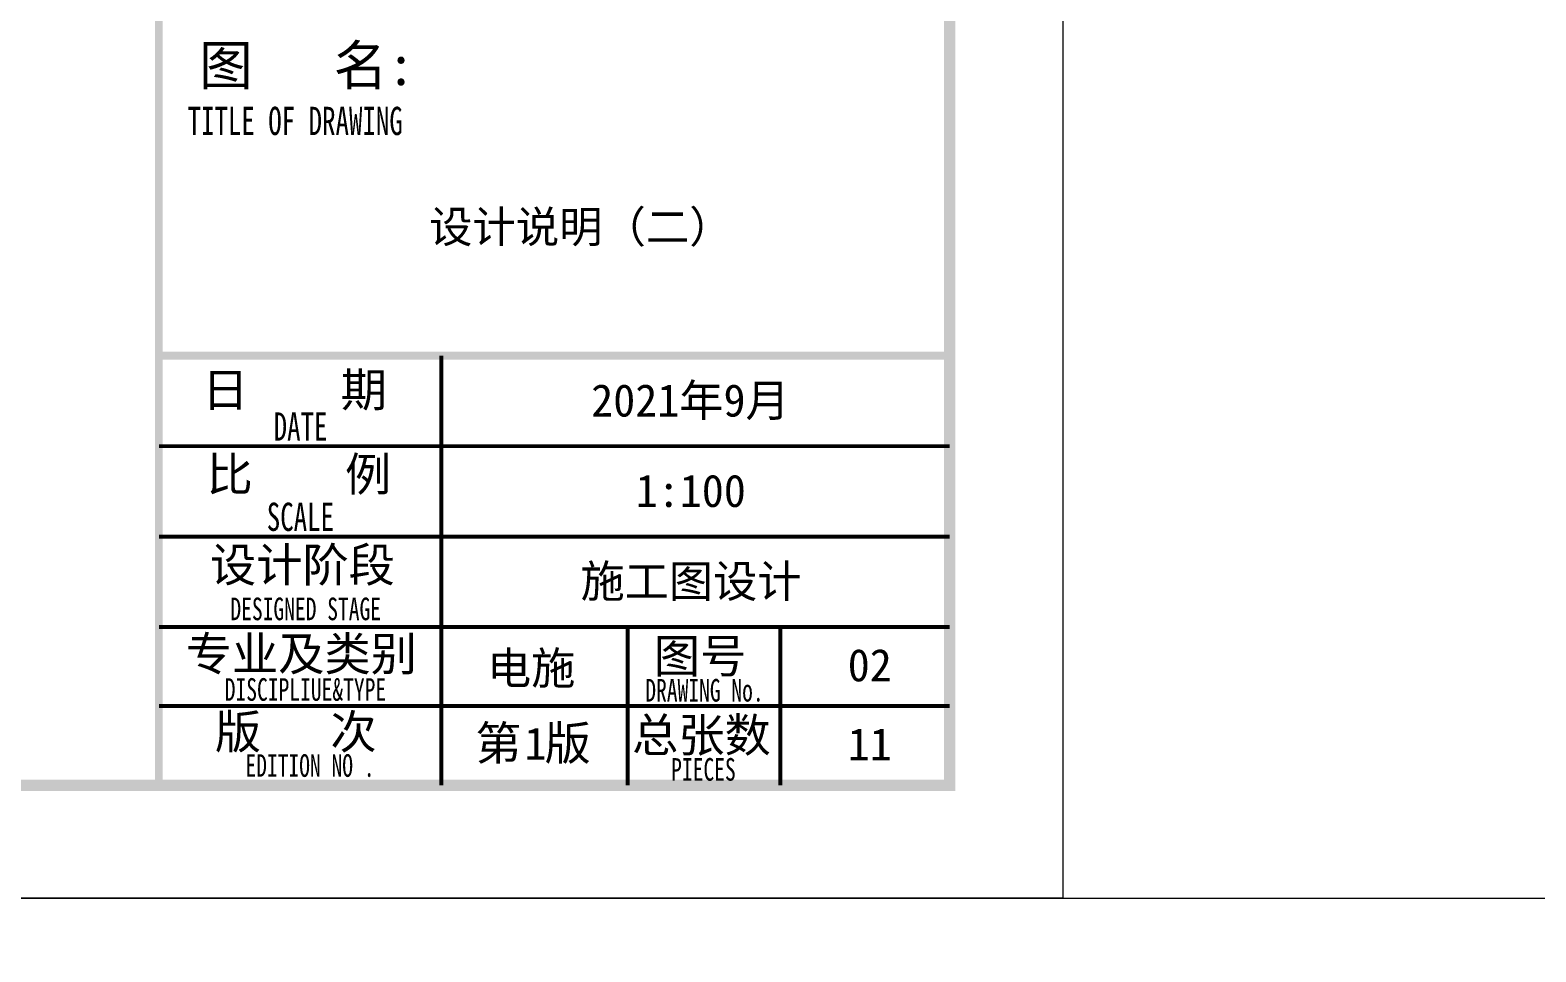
# Model space of a CAD drawing. Extents: x 3753737 to 4713801, y -857380 to 24339.
# Drawn here: x 4136271 to 4149598, y -630329 to -622172 of the extents above; entities that cross this region are included whole.
import ezdxf

# ---------------------------------------------------------------- set-up
doc = ezdxf.new("R2010")
doc.units = 0
doc.header["$LTSCALE"] = 1000
doc.header["$MEASUREMENT"] = 0
doc.layers.add('!!电气', color=1, linetype='CONTINUOUS')
doc.layers.add('图签文字', color=4, linetype='CONTINUOUS')
for name, color, linetype, lineweight in [('可改文字', 6, 'CONTINUOUS', 18), ('图框', 147, 'CONTINUOUS', 20), ('图签', 147, 'CONTINUOUS', 18)]:
    doc.layers.add(name, color=color, linetype=linetype, lineweight=lineweight)
doc.styles.add('宋体', font='', dxfattribs={"height": 4})
doc.styles.add('建筑图签-1', font='simhei.ttf', dxfattribs={"width": 0.7})
doc.styles.get('宋体').set_extended_font_data('SimSun')

# ---------------------------------------------------------------- blocks, each defined once
blk = doc.blocks.new('A$C72CB06F2')
at = {"layer": '图框'}
for points, const_width in [([(-7000, -40000), (-7000, 0)], 70), ([(-7000, -36200), (0, -36200)], 70), ([(-4500, -38600), (-4500, -36200)], 35), ([(-7000, -37000), (0, -37000)], 35), ([(-7000, -37800), (0, -37800)], 35), ([(-7000, -38600), (0, -38600)], 35), ([(-7000, -38600), (-500, -38600)], 35), ([(-4500, -40000), (-4500, -38600)], 35), ([(-2850, -40000), (-2850, -38600)], 35), ([(-2850, -40000), (-2850, -38600)], 35), ([(-2850, -40000), (-2850, -38600)], 35), ([(-1500, -40000), (-1500, -38600)], 35), ([(-7000, -39300), (-2850, -39300)], 35), ([(-2850, -39300), (0, -39300)], 35)]:
    blk.add_lwpolyline(points, dxfattribs=dict(at, const_width=const_width))
at = {"layer": '图签', "color": 154, "style": '宋体'}
for s, p in [('2021年9月', (-3174, -36738)), ('1:100', (-2780, -37538)), ('施工图设计', (-3268, -38338)), ('电施', (-4096, -39107)), ('11', (-903, -39781))]:
    blk.add_text(s, height=286.7, dxfattribs=at).set_placement(p)
at = {"layer": '图签文字', "color": 7, "style": '建筑图签-1'}
for s, height, p in [('图   名:', 350, (-6645, -33805)), ('日    期', 300, (-6616, -36651)), ('比    例', 300, (-6578, -37398)), ('设计阶段', 300, (-6548, -38200)), ('专业及类别', 300, (-6762, -38987)), ('图号', 300, (-2619, -39006)), ('版   次 ', 300, (-6504, -39677)), ('第 版', 300, (-4199, -39777)), ('总张数', 300, (-2812, -39706))]:
    blk.add_text(s, height=height, dxfattribs=at).set_placement(p)
at = {"layer": '图签文字', "style": '建筑图签-1', "width": 0.7}
for s, height, p in [('TITLE OF DRAWING', 250, (-6746, -34247)), ('DATE', 250, (-5984, -36951)), ('SCALE', 250, (-6045, -37750)), ('DESIGNED STAGE', 200, (-6367, -38540)), ('DISCIPLIUE&TYPE', 200, (-6417, -39253)), ('DRAWING No.', 200, (-2695, -39260)), ('EDITION NO .', 200, (-6234, -39926)), ('PIECES', 200, (-2466, -39960))]:
    blk.add_text(s, height=height, dxfattribs=at).set_placement(p)

msp = doc.modelspace()

# ---------------------------------------------------------------- linework, layer by layer
at = {"layer": '图框'}
for points in [[(4086010.8, -587899.4), (4145410.6, -587899.4), (4145410.6, -629853.6), (4086010.8, -629853.6)], [(4110711, -629853.6), (4194811, -629853.6), (4194811, -689253.6), (4110711, -689253.6)]]:
    msp.add_lwpolyline(points, close=True, dxfattribs=at)
at = {"layer": '图框', "const_width": 100}
msp.add_lwpolyline([(4088510.8, -628853.6), (4144410.8, -628853.6), (4144410.8, -588853.6), (4088510.8, -588853.6)], close=True, dxfattribs=at)

# ---------------------------------------------------------------- block references
at = {"layer": '!!电气', "color": 2}
msp.add_blockref('A$C72CB06F2', (4144410.8, -588853.6), dxfattribs=at)

# ---------------------------------------------------------------- texts
at = {"layer": '可改文字', "color": 1, "style": '宋体'}
msp.add_text('设计说明（二）', height=281.28, dxfattribs=at).set_placement((4139802.6, -624053))
at = {"layer": '图签', "color": 1, "style": '宋体'}
for s, height, p in [('02', 286.68, (4143507.4, -627934.5)), ('1', 286.7, (4140646.7, -628628.5))]:
    msp.add_text(s, height=height, dxfattribs=at).set_placement(p)

doc.saveas('drawing.dxf')
